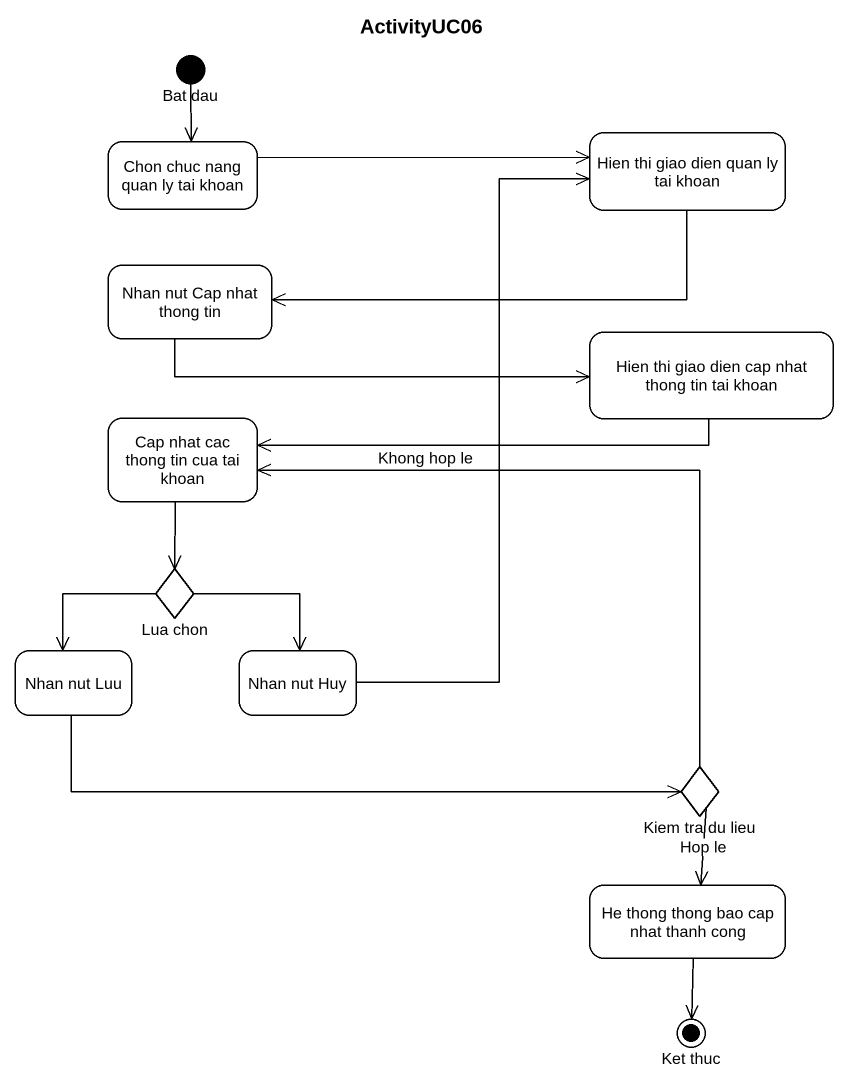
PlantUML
@startuml
title ActivityUC06
hide empty description
state "Bat dau" as Bat_dau <<start>> #FFFFFF
state "Chon chuc nang quan ly tai khoan" as Chon_chuc_nang_quan_ly_tai #FFFFFF
state "Hien thi giao dien quan ly tai khoan" as Hien_thi_giao_dien_quan_ly #FFFFFF
state "Nhan nut Cap nhat thong tin" as Nhan_nut_Cap_nhat_thong_tin #FFFFFF
state "Hien thi giao dien cap nhat thong tin tai khoan" as Hien_thi_giao_dien_cap_nhat #FFFFFF
state "Cap nhat cac thong tin cua tai khoan" as Cap_nhat_cac_thong_tin_cua #FFFFFF
state "Lua chon" as Lua_chon <<choice>> #FFFFFF
state "Nhan nut Luu" as Nhan_nut_Luu #FFFFFF
state "Nhan nut Huy" as Nhan_nut_Huy #FFFFFF
state "Kiem tra du lieu" as Kiem_tra_du_lieu <<choice>> #FFFFFF
state "He thong thong bao cap nhat thanh cong" as He_thong_thong_bao_cap_nhat #FFFFFF
state "Ket thuc" as Ket_thuc <<end>> #FFFFFF
Bat_dau --> Chon_chuc_nang_quan_ly_tai
Chon_chuc_nang_quan_ly_tai -right-> Hien_thi_giao_dien_quan_ly
Hien_thi_giao_dien_quan_ly -left-> Nhan_nut_Cap_nhat_thong_tin
Nhan_nut_Cap_nhat_thong_tin -right-> Hien_thi_giao_dien_cap_nhat
Hien_thi_giao_dien_cap_nhat -left-> Cap_nhat_cac_thong_tin_cua
Cap_nhat_cac_thong_tin_cua --> Lua_chon
Lua_chon --> Nhan_nut_Luu
Lua_chon --> Nhan_nut_Huy
Nhan_nut_Luu -right-> Kiem_tra_du_lieu
Nhan_nut_Huy -up-> Hien_thi_giao_dien_quan_ly
Kiem_tra_du_lieu -up-> Cap_nhat_cac_thong_tin_cua : Khong hop le
Kiem_tra_du_lieu --> He_thong_thong_bao_cap_nhat : Hop le
He_thong_thong_bao_cap_nhat --> Ket_thuc
@enduml
